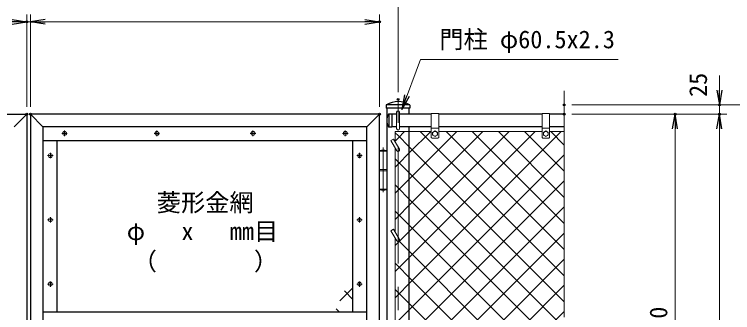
# Model space of a CAD drawing. Units: millimetres, scale not verified. Extents: x -4200 to 4200, y -2970 to 2970.
# Drawn here: x 1203 to 3148, y 124 to 932 of the extents above; entities that cross this region are included whole.
import ezdxf
from ezdxf.enums import TextEntityAlignment as Align

# ---------------------------------------------------------------- set-up
doc = ezdxf.new("R2010")
doc.units = ezdxf.units.MM
doc.header["$LTSCALE"] = 10
doc.header["$PDMODE"] = 32
doc.header["$PDSIZE"] = 5
doc.linetypes.add('USER1', pattern=[50.8, 31.75, -6.35, 6.35, -6.35])
for name, color, linetype, lineweight in [('0-0_D-STR1', 1, 'Continuous', 25), ('0-2_D-STR3', 3, 'Continuous', 13), ('0-3_D-BMK', 2, 'USER1', 13), ('0-6_D-STR-TXT', 7, 'Continuous', 13), ('0-7_D-STR-DIM', 7, 'Continuous', 13), ('0-B_D-STR2', 7, 'Continuous', 13)]:
    doc.layers.add(name, color=color, linetype=linetype, lineweight=lineweight)
doc.layers.add('0-8_0', color=7, linetype='Continuous')
doc.layers.add('0-9_Defpoints', color=8, linetype='Continuous')
doc.styles.add('ＭＳ ゴシック', font='')
doc.styles.get('ＭＳ ゴシック').set_extended_font_data('MS Gothic')

# ---------------------------------------------------------------- blocks, each defined once
blk = doc.blocks.new('_Open')
at = {"layer": '0-8_0'}
blk.add_line((-10, 1.667), (0, 0), dxfattribs=at)
blk.add_lwpolyline([(-10, -1.667), (0, 0), (-10, 0)], dxfattribs=at)

msp = doc.modelspace()

# ---------------------------------------------------------------- linework, layer by layer
at = {"layer": '0-0_D-STR1'}
for p, q in [((2209.89, 685.42), (2209.89, 677.37)), ((2273.76, 686.37), (2210.22, 686.37)), ((2274.09, 685.42), (2274.09, 677.37)), ((292.24, 661.37), (1237.24, 661.37)), ((1237.24, 661.37), (1203.24, 627.37)), ((1237.24, 661.37), (1237.24, 84.37)), ((1246.74, 661.37), (1246.74, 84.37)), ((2191.74, 661.37), (1246.74, 661.37)), ((1246.74, 661.37), (1280.74, 627.37)), ((2191.74, 661.37), (2157.74, 627.37)), ((2191.74, -508.63), (2191.74, 661.37)), ((2274.09, 677.37), (2209.89, 677.37)), ((2216.66, 661.87), (2224.99, 661.87)), ((2216.99, 661.87), (2216.99, 626.87)), ((2224.99, 661.87), (2224.99, 626.87)), ((2237.99, 661.37), (2224.99, 661.37)), ((2331.99, 661.37), (2245.99, 661.37)), ((2272.24, 661.37), (2272.24, 677.37)), ((2631.99, 661.37), (2351.99, 661.37)), ((2691.99, 661.37), (2651.99, 661.37)), ((1280.74, 627.37), (1280.74, 84.37)), ((2157.74, 627.37), (1280.74, 627.37)), ((2157.74, -474.63), (2157.74, 627.37)), ((2216.66, 626.87), (2224.99, 626.87)), ((2237.99, 627.37), (2224.99, 627.37)), ((2331.99, 627.37), (2245.99, 627.37)), ((2272.24, -474.63), (2272.24, 627.37)), ((2631.99, 627.37), (2351.99, 627.37)), ((2691.99, 627.37), (2651.99, 627.37)), ((2157.74, 589.37), (1280.74, 589.37)), ((1318.74, 589.37), (1318.74, 126.37)), ((2119.74, 126.37), (2119.74, 589.37)), ((1280.74, 126.37), (2157.74, 126.37))]:
    msp.add_line(p, q, dxfattribs=at)
msp.add_lwpolyline([(2211.74, 677.37), (2211.74, -743.63), (2272.24, -743.63), (2272.24, -508.63)], dxfattribs=at)
for centre, radius, start, end in [((2211.39, 685.42), 1.5, 120.85073, 180), ((2241.99, 634.2), 61.17, 59.14927, 120.85073), ((2272.59, 685.42), 1.5, 0, 59.14927), ((2247.22, 644.37), 35.72, 151.52136, 208.47864), ((2216.66, 660.87), 1, 90, 147.70173), ((2216.66, 627.87), 1, 212.29827, 270)]:
    msp.add_arc(centre, radius, start, end, dxfattribs=at)
at = {"layer": '0-2_D-STR3'}
for p, q in [((2237.99, 622.37), (2237.99, 666.37)), ((2245.99, 622.37), (2245.99, 666.37)), ((2331.99, 663.37), (2331.99, 598.37)), ((2351.99, 663.37), (2331.99, 663.37)), ((2351.99, 663.37), (2351.99, 598.37)), ((2631.99, 663.37), (2631.99, 598.37)), ((2651.99, 663.37), (2631.99, 663.37)), ((2651.99, 663.37), (2651.99, 598.37)), ((2351.99, 623.37), (2331.99, 623.37)), ((2651.99, 623.37), (2631.99, 623.37)), ((2233.99, 614.37), (2331.99, 614.37)), ((2233.99, 586.22), (2233.99, 614.37)), ((2335.49, 612.11), (2341.99, 615.87)), ((2335.49, 612.11), (2335.49, 604.63)), ((2341.99, 615.87), (2348.49, 612.11)), ((2348.49, 612.11), (2348.49, 604.63)), ((2351.99, 614.37), (2631.99, 614.37)), ((2635.49, 612.11), (2641.99, 615.87)), ((2635.49, 612.11), (2635.49, 604.63)), ((2641.99, 615.87), (2648.49, 612.11)), ((2648.49, 612.11), (2648.49, 604.63)), ((2651.99, 614.37), (2691.99, 614.37)), ((2222.6, 589.96), (2229.53, 593.96)), ((2222.6, 589.96), (2238.53, 562.37)), ((2229.53, 593.96), (2245.46, 566.37)), ((2349.99, 596.37), (2333.99, 596.37)), ((2649.99, 596.37), (2633.99, 596.37)), ((2233.99, 342.22), (2233.99, 570.22)), ((2211.74, 561.37), (2191.74, 561.37)), ((2191.74, 561.37), (2191.74, 458.37)), ((2192.24, 562.87), (2192.24, 561.37)), ((2192.24, 562.87), (2211.24, 562.87)), ((2211.24, 562.87), (2211.24, 561.37)), ((2211.74, 561.37), (2211.74, 458.37)), ((2211.74, 511.37), (2191.74, 511.37)), ((2211.74, 508.37), (2191.74, 508.37)), ((2211.74, 458.37), (2191.74, 458.37)), ((2192.24, 458.37), (2192.24, 456.87)), ((2211.24, 456.87), (2192.24, 456.87)), ((2211.24, 458.37), (2211.24, 456.87)), ((2222.6, 345.96), (2229.53, 349.96)), ((2222.6, 345.96), (2238.53, 318.37)), ((2229.53, 349.96), (2245.46, 322.37)), ((2233.99, 98.22), (2233.99, 326.22))]:
    msp.add_line(p, q, dxfattribs=at)
for points in [[(2335.49, 604.63), (2341.99, 600.87), (2348.49, 604.63)], [(2635.49, 604.63), (2641.99, 600.87), (2648.49, 604.63)]]:
    msp.add_lwpolyline(points, dxfattribs=at)
for centre, radius in [((1339.24, 609.37), 5.25), ((1589.24, 609.37), 5.25), ((1849.24, 609.37), 5.25), ((2099.24, 609.37), 5.25), ((2341.99, 608.37), 6.49), ((2641.99, 608.37), 6.49), ((1300.74, 549.37), 5.25), ((2137.74, 549.37), 5.25), ((1300.74, 375.37), 5.25), ((2137.74, 375.37), 5.25), ((1300.74, 201.37), 5.25), ((2137.74, 201.37), 5.25)]:
    msp.add_circle(centre, radius, dxfattribs=at)
for centre, radius, start, end in [((2241.99, 666.37), 4, 0, 180), ((2241.99, 622.37), 4, 180, 0), ((2333.99, 598.37), 2, 180, 270), ((2349.99, 598.37), 2, 270, 0), ((2633.99, 598.37), 2, 180, 270), ((2649.99, 598.37), 2, 270, 0), ((2201.74, 533.53), 30.83, 72.05475, 107.94525), ((2241.99, 564.37), 4, 210, 30), ((2201.74, 486.2), 30.83, 252.05475, 287.94525), ((2241.99, 320.37), 4, 210, 30)]:
    msp.add_arc(centre, radius, start, end, dxfattribs=at)
at = {"layer": '0-3_D-BMK'}
for p, q in [((2241.99, -758.63), (2241.99, 701.37)), ((1346.68, 609.37), (1331.8, 609.37)), ((1339.24, 616.81), (1339.24, 601.93)), ((1596.68, 609.37), (1581.8, 609.37)), ((1589.24, 616.81), (1589.24, 601.93)), ((1856.68, 609.37), (1841.8, 609.37)), ((1849.24, 616.81), (1849.24, 601.93)), ((2106.68, 609.37), (2091.8, 609.37)), ((2099.24, 616.81), (2099.24, 601.93)), ((2201.74, 571.07), (2201.74, 450.64)), ((1308.18, 549.37), (1293.3, 549.37)), ((1300.74, 556.81), (1300.74, 541.93)), ((2145.18, 549.37), (2130.3, 549.37)), ((2137.74, 556.81), (2137.74, 541.93)), ((1308.18, 375.37), (1293.3, 375.37)), ((1300.74, 382.81), (1300.74, 367.93)), ((2145.18, 375.37), (2130.3, 375.37)), ((2137.74, 382.81), (2137.74, 367.93)), ((1308.18, 201.37), (1293.3, 201.37)), ((1300.74, 208.81), (1300.74, 193.93)), ((2145.18, 201.37), (2130.3, 201.37)), ((2137.74, 208.81), (2137.74, 193.93))]:
    msp.add_line(p, q, dxfattribs=at)
at = {"layer": '0-6_D-STR-TXT'}
msp.add_lwpolyline([(2837.38, 809.37), (2302.7, 809.37), (2252.68, 675.81)], dxfattribs=at)
at = {"layer": '0-7_D-STR-DIM'}
for p, q in [((2241.99, 721.37), (2241.99, 1051.37)), ((1237.24, 681.37), (1237.24, 931.37)), ((1237.24, 681.37), (1237.24, 931.37)), ((1246.74, 681.37), (1246.74, 931.37)), ((1246.74, 681.37), (1246.74, 931.37)), ((2191.74, 681.37), (2191.74, 931.37)), ((1246.74, 911.37), (1237.24, 911.37)), ((1286.74, 911.37), (2151.74, 911.37)), ((1286.74, 911.37), (1326.74, 911.37)), ((3111.99, 726.37), (3111.99, 766.37)), ((2691.99, 112.02), (2691.99, 724.37)), ((2711.99, 686.37), (3251.99, 686.37)), ((2711.99, 686.37), (3131.99, 686.37)), ((3111.99, 661.37), (3111.99, 686.37)), ((2711.99, 661.37), (3011.99, 661.37)), ((2711.99, 661.37), (3131.99, 661.37)), ((2711.99, 661.37), (3131.99, 661.37)), ((2991.99, -468.63), (2991.99, 621.37)), ((3111.99, -498.63), (3111.99, 621.37)), ((3111.99, 621.37), (3111.99, 581.37))]:
    msp.add_line(p, q, dxfattribs=at)
at = {"layer": '0-9_Defpoints'}
for p in [(1237.24, 911.37), (2191.74, 911.37), (2241.99, 701.37), (2691.99, 686.37), (3111.99, 686.37), (1237.24, 661.37), (1246.74, 661.37), (2191.74, 661.37), (2691.99, 661.37), (2991.99, 661.37), (3111.99, 661.37)]:
    msp.add_point(p, dxfattribs=at)
at = {"layer": '0-B_D-STR2'}
for p, q in [((2272.24, 485.56), (2401.05, 614.37)), ((2272.24, 414.85), (2471.76, 614.37)), ((2272.24, 344.14), (2542.47, 614.37)), ((2272.24, 273.43), (2613.18, 614.37)), ((2691.99, 223.94), (2301.56, 614.37)), ((2691.99, 294.65), (2372.28, 614.37)), ((2691.99, 365.36), (2442.99, 614.37)), ((2691.99, 436.07), (2513.7, 614.37)), ((2691.99, 506.78), (2584.41, 614.37)), ((2691.99, 577.49), (2655.12, 614.37)), ((2241.99, 461.81), (2233.99, 469.81)), ((2241.99, 455.31), (2272.24, 485.56)), ((2293.31, 82.37), (2691.99, 481.04)), ((2233.99, 447.31), (2241.99, 455.31)), ((2272.24, 431.56), (2241.99, 461.81)), ((2621.43, 82.37), (2272.24, 431.56)), ((2241.99, 384.6), (2272.24, 414.85)), ((2364.02, 82.37), (2691.99, 410.33)), ((2241.99, 391.1), (2233.99, 399.1)), ((2272.24, 360.85), (2241.99, 391.1)), ((2233.99, 376.6), (2241.99, 384.6)), ((2550.72, 82.37), (2272.24, 360.85)), ((2241.99, 313.89), (2272.24, 344.14)), ((2434.74, 82.37), (2691.99, 339.62)), ((2233.99, 305.89), (2241.99, 313.89)), ((2241.99, 243.18), (2272.24, 273.43)), ((2241.99, 249.68), (2233.99, 257.68)), ((2505.45, 82.37), (2691.99, 268.91)), ((2233.99, 235.18), (2241.99, 243.18)), ((2272.24, 219.43), (2241.99, 249.68)), ((2119.74, 230.51), (2119.19, 231.06)), ((2409.3, 82.37), (2272.24, 219.43)), ((2576.16, 82.37), (2691.99, 198.2)), ((2084.27, 156.16), (2119.74, 191.64)), ((2119.74, 159.79), (2096.7, 182.83)), ((2241.99, 178.97), (2233.99, 186.97)), ((2272.24, 148.72), (2241.99, 178.97)), ((2338.59, 82.37), (2272.24, 148.72)), ((2082.46, 126.37), (2074.22, 134.61)), ((2646.87, 82.37), (2691.99, 127.49))]:
    msp.add_line(p, q, dxfattribs=at)
for points in [[(2233.99, 588.73), (2241.99, 596.73), (2259.63, 614.37)], [(2233.99, 518.02), (2241.99, 526.02), (2272.24, 556.27), (2330.34, 614.37)], [(2233.99, 164.47), (2241.99, 172.47), (2272.24, 202.72), (2683.89, 614.37)], [(2691.99, 153.23), (2272.24, 572.98), (2241.99, 603.23), (2233.99, 611.23)], [(2235.63, 95.39), (2241.99, 101.75), (2272.24, 132), (2691.99, 551.75)], [(2689.17, 85.34), (2272.24, 502.27), (2241.99, 532.52), (2233.99, 540.52)], [(2691.99, -129.61), (2480.01, 82.37), (2272.24, 290.14), (2244.82, 317.56)]]:
    msp.add_lwpolyline(points, dxfattribs=at)

# ---------------------------------------------------------------- block references
at = {"layer": '0-6_D-STR-TXT', "xscale": 4, "yscale": 4, "rotation": 249.46512}
msp.add_blockref('_Open', (2251.97, 673.94), dxfattribs=at)
at = {"layer": '0-7_D-STR-DIM', "xscale": 4, "yscale": 4}
for p in [(1237.24, 911.37), (1237.24, 911.37), (2191.74, 911.37)]:
    msp.add_blockref('_Open', p, dxfattribs=at)
for p, rotation in [((1246.74, 911.37), 180), ((1246.74, 911.37), 180), ((3111.99, 686.37), 270), ((2991.99, 661.37), 90), ((3111.99, 661.37), 90), ((3111.99, 661.37), 90)]:
    msp.add_blockref('_Open', p, dxfattribs=dict(at, rotation=rotation))

# ---------------------------------------------------------------- texts
at = {"layer": '0-6_D-STR-TXT', "style": 'ＭＳ ゴシック'}
for s, p in [('門柱 φ60.5x2.3', (2353.63, 825.38)), ('菱形金網', (1588.79, 383.77)), ('φ\u3000 x\u3000 mm目', (1507.57, 306.18)), ('（\u3000\u3000\u3000\u3000）', (1523.82, 224.53))]:
    msp.add_text(s, height=48.09, dxfattribs=at).set_placement(p, align=Align.BOTTOM_LEFT)
at = {"layer": '0-7_D-STR-DIM', "style": 'ＭＳ ゴシック'}
for s, p in [('25', (3092.6, 708.01)), ('1170', (2985.24, 9.47))]:
    msp.add_text(s, height=48.09, rotation=90, dxfattribs=at).set_placement(p, align=Align.BOTTOM_LEFT)

doc.saveas('drawing.dxf')
